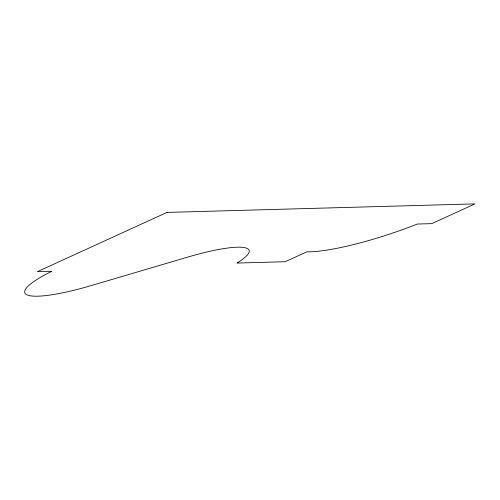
<?xml version="1.0" encoding="UTF-8"?>
<svg xmlns="http://www.w3.org/2000/svg" width="500" height="500" viewBox="0 0 500 500"><rect width="100%" height="100%" fill="white"/><g stroke="black" fill="none" stroke-linecap="round" stroke-linejoin="round"><path stroke-width="0.75" d="M166.988 212.413L37.306 271.688L51.75 271.288A82.531 14.756 -18.6 0 0 27.781 295.163A82.531 14.756 -18.6 0 0 91.519 285.506L188.294 256.938A75.237 13.45 -18.6 0 1 237.019 263.062L285.15 261.731L306.762 251.85A97.137 17.369 -18.6 0 0 417.337 224.037L431.775 223.637L475 203.881L166.988 212.413"/></g></svg>
